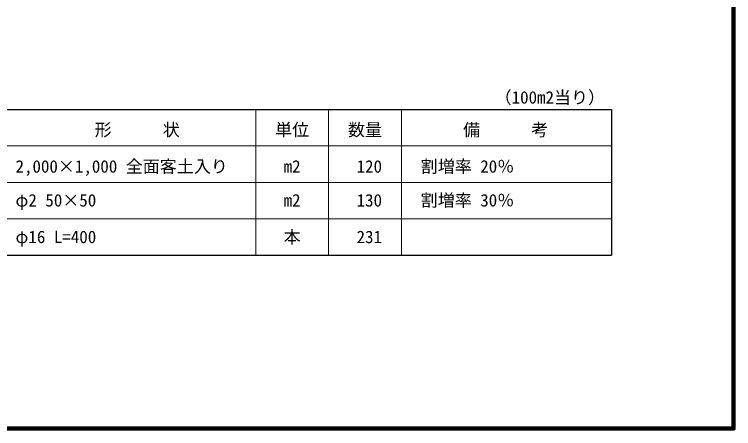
# Model space of a CAD drawing. Units: millimetres, scale not verified. Extents: x 690 to 40690, y 684 to 28809.
# Drawn here: x 25890 to 40690, y 684 to 9217 of the extents above; entities that cross this region are included whole.
import ezdxf
from ezdxf.enums import TextEntityAlignment as Align

# ---------------------------------------------------------------- set-up
doc = ezdxf.new("R2010")
doc.units = ezdxf.units.MM
doc.header["$LTSCALE"] = 100
for name, color, linetype, lineweight in [('C-MTR-FRAM', 5, 'Continuous', 25), ('C-MTR-LINE', 5, 'Continuous', 13), ('C-TTL', 2, 'Continuous', 140)]:
    doc.layers.add(name, color=color, linetype=linetype, lineweight=lineweight)
doc.layers.add('C-MTR-TXT', color=5, linetype='Continuous')
doc.styles.add('ＭＳ ゴシック', font='')
doc.styles.get('ＭＳ ゴシック').set_extended_font_data('MS Gothic')

msp = doc.modelspace()

# ---------------------------------------------------------------- linework, layer by layer
at = {"layer": 'C-MTR-FRAM'}
for p, q in [((21099.1, 7256.9), (38174.7, 7256.9)), ((38174.7, 7256.9), (38174.7, 4256.9)), ((21099.1, 4256.9), (38174.7, 4256.9))]:
    msp.add_line(p, q, dxfattribs=at)
at = {"layer": 'C-MTR-LINE'}
for p, q in [((30855.1, 7256.9), (30855.1, 4256.9)), ((32355.1, 7256.9), (32355.1, 4256.9)), ((33855.1, 7256.9), (33855.1, 4256.9)), ((21099.1, 6506.9), (38174.7, 6506.9)), ((21099.1, 5756.9), (38174.7, 5756.9)), ((21099.1, 5006.9), (38174.7, 5006.9))]:
    msp.add_line(p, q, dxfattribs=at)
at = {"layer": 'C-TTL'}
msp.add_lwpolyline([(690.4, 684.1), (40690.4, 684.1), (40690.4, 28384.1), (690.4, 28384.1)], close=True, dxfattribs=at)

# ---------------------------------------------------------------- texts
at = {"layer": 'C-MTR-TXT', "style": 'ＭＳ ゴシック'}
for s, p in [('（100m2当り）', (36908.5, 7506.9)), ('形\u3000\u3000\u3000状', (28417.5, 6839.4)), ('単位', (31605.1, 6839.4)), ('数量', (33105.1, 6839.4)), ('\u3000備\u3000\u3000\u3000考\u3000', (35998.8, 6839.4)), ('割増率 20％', (35213.9, 6084.9)), ('m2', (31605.1, 6084.9)), ('m2', (31605.1, 5387.5)), ('割増率 30％', (35213.9, 5387.5)), ('本', (31605.1, 4633.1))]:
    msp.add_text(s, height=256.6, dxfattribs=at).set_placement(p, align=Align.MIDDLE_CENTER)
for s, p in [('2,000×1,000 全面客土入り', (25912.8, 6084.9)), ('φ2 50×50', (25912.8, 5387.5)), ('φ16 L=400', (25912.8, 4633.1))]:
    msp.add_text(s, height=256.6, dxfattribs=at).set_placement(p, align=Align.MIDDLE_LEFT)
for s, p in [('120', (33455.4, 6084.9)), ('130', (33455.4, 5387.5)), ('231', (33455.4, 4633.1))]:
    msp.add_text(s, height=256.6, dxfattribs=at).set_placement(p, align=Align.MIDDLE_RIGHT)

doc.saveas('drawing.dxf')
